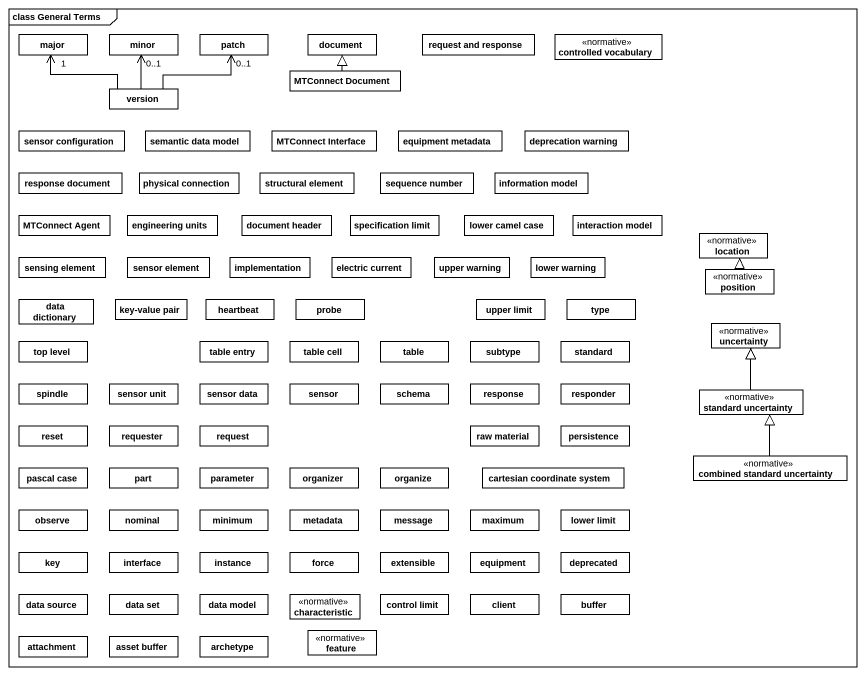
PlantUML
@startuml
mainframe class General Terms
hide circle
hide empty members
class major
class minor
class patch
class document
class "request and response" as request_and_response
class "controlled vocabulary" as controlled_vocabulary <<normative>>
class "MTConnect Document" as MTConnect_Document
class version
class "sensor configuration" as sensor_configuration
class "semantic data model" as semantic_data_model
class "MTConnect Interface" as MTConnect_Interface
class "equipment metadata" as equipment_metadata
class "deprecation warning" as deprecation_warning
class "response document" as response_document
class "physical connection" as physical_connection
class "structural element" as structural_element
class "sequence number" as sequence_number
class "information model" as information_model
class "MTConnect Agent" as MTConnect_Agent
class "engineering units" as engineering_units
class "document header" as document_header
class "specification limit" as specification_limit
class "lower camel case" as lower_camel_case
class "interaction model" as interaction_model
class location <<normative>>
class "sensing element" as sensing_element
class "sensor element" as sensor_element
class implementation
class "electric current" as electric_current
class "upper warning" as upper_warning
class "lower warning" as lower_warning
class position <<normative>>
class "data dictionary" as data_dictionary
class "key-value pair" as key_value_pair
class heartbeat
class probe
class "upper limit" as upper_limit
class type
class "top level" as top_level
class "table entry" as table_entry
class "table cell" as table_cell
class table
class subtype
class standard
class uncertainty <<normative>>
class spindle
class "sensor unit" as sensor_unit
class "sensor data" as sensor_data
class sensor
class schema
class response
class responder
class "standard uncertainty" as standard_uncertainty <<normative>>
class reset
class requester
class request
class "raw material" as raw_material
class persistence
class "pascal case" as pascal_case
class part
class parameter
class organizer
class organize
class "cartesian coordinate system" as cartesian_coordinate_system
class "combined standard uncertainty" as combined_standard <<normative>>
class observe
class nominal
class minimum
class metadata
class message
class maximum
class "lower limit" as lower_limit
class key
class "interface" as interface_
class instance
class force
class extensible
class equipment
class deprecated
class "data source" as data_source
class "data set" as data_set
class "data model" as data_model
class characteristic <<normative>>
class "control limit" as control_limit
class client
class buffer
class attachment
class "asset buffer" as asset_buffer
class archetype
class feature <<normative>>
MTConnect_Document -up-|> document
version -up-> "1" major
version -up-> "0..1" minor
version -up-> "0..1" patch
position -up-|> location
standard_uncertainty -up-|> uncertainty
combined_standard -up-|> standard_uncertainty
@enduml
